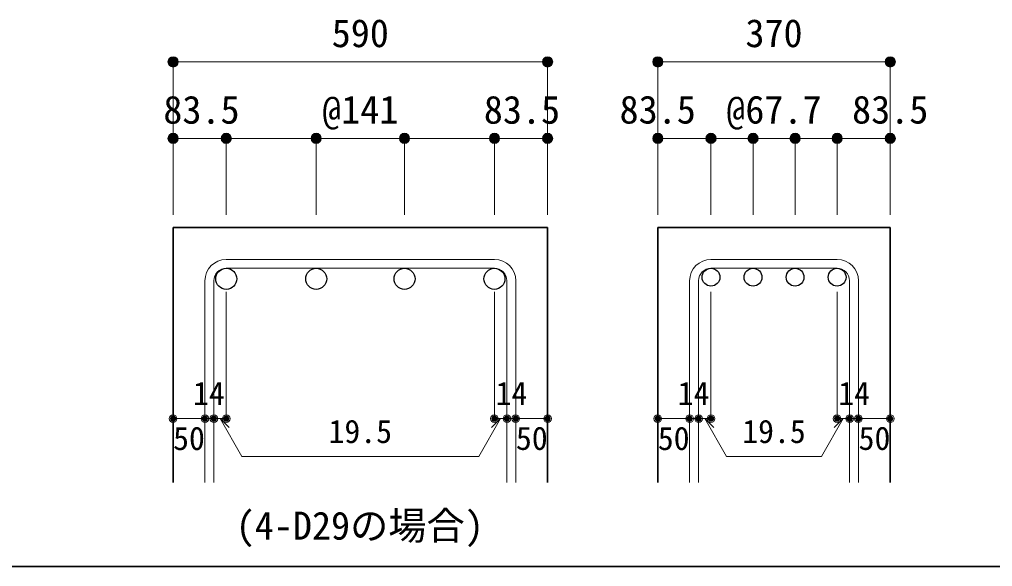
# Model space of a CAD drawing. Units: millimetres at full size, sheet at 1:20; details may follow other scales. Extents: x -3982 to 3969, y -2797 to 2801.
# Drawn here: x -706 to 821, y 2 to 861 of the extents above; entities that cross this region are included whole.
import ezdxf
from ezdxf.enums import TextEntityAlignment as Align

# ---------------------------------------------------------------- set-up
doc = ezdxf.new("R2010")
doc.units = ezdxf.units.MM
doc.header["$LTSCALE"] = 20
doc.header["$PDMODE"] = 32
doc.header["$PDSIZE"] = 12
for name, color, linetype, lineweight in [('6-1_躯体線', 2, 'Continuous', 35), ('6-5_梁主筋', 7, 'Continuous', 18), ('6-6_S.T.P.', 7, 'Continuous', 18), ('6-7_文字', 7, 'Continuous', 18), ('6-D_寸法', 4, 'Continuous', 9), ('F-0_枠', 6, 'Continuous', 40)]:
    doc.layers.add(name, color=color, linetype=linetype, lineweight=lineweight)
doc.styles.add('ＭＳ ゴシック', font='')
doc.styles.get('ＭＳ ゴシック').set_extended_font_data('MS Gothic')

msp = doc.modelspace()

# ---------------------------------------------------------------- linework, layer by layer
at = {"layer": '6-1_躯体線'}
for p, q in [((-465.17, 534.12), (-465.17, 134.12)), ((-465.17, 534.12), (122.83, 534.12)), ((122.83, 534.12), (122.83, 134.12)), ((295.79, 534.12), (295.79, 134.12)), ((295.79, 534.12), (660.79, 534.12)), ((660.79, 534.12), (660.79, 134.12))]:
    msp.add_line(p, q, dxfattribs=at)
at = {"layer": '6-5_梁主筋', "color": 3, "lineweight": 25}
for centre, radius in [((-381.67, 453.62), 16.5), ((-240.51, 453.62), 16.5), ((-101.84, 453.62), 16.5), ((39.33, 453.62), 16.5), ((379.29, 456.12), 14), ((445.29, 456.12), 14), ((511.29, 456.12), 14), ((577.29, 456.12), 14)]:
    msp.add_circle(centre, radius, dxfattribs=at)
at = {"layer": '6-6_S.T.P.'}
for p, q in [((39.33, 484.12), (-381.67, 484.12)), ((577.29, 484.12), (379.29, 484.12)), ((39.33, 470.12), (-381.67, 470.12)), ((577.29, 470.12), (379.29, 470.12)), ((-415.17, 450.62), (-415.17, 134.12)), ((-401.17, 450.62), (-401.17, 134.12)), ((58.83, 450.62), (58.83, 134.12)), ((72.83, 450.62), (72.83, 134.12)), ((345.79, 450.62), (345.79, 134.12)), ((359.79, 450.62), (359.79, 134.12)), ((596.79, 450.62), (596.79, 134.12)), ((610.79, 450.62), (610.79, 134.12))]:
    msp.add_line(p, q, dxfattribs=at)
for centre, radius, start, end in [((-381.67, 450.62), 33.5, 90, 180), ((39.33, 450.62), 33.5, 0, 90), ((379.29, 450.62), 33.5, 90, 180), ((577.29, 450.62), 33.5, 0, 90), ((-381.67, 450.62), 19.5, 90, 180), ((39.33, 450.62), 19.5, 0, 90), ((379.29, 450.62), 19.5, 90, 180), ((577.29, 450.62), 19.5, 0, 90)]:
    msp.add_arc(centre, radius, start, end, dxfattribs=at)
at = {"layer": '6-D_寸法'}
for p, q in [((-465.17, 794.12), (-465.17, 674.12)), ((-465.17, 794.12), (122.83, 794.12)), ((122.83, 794.12), (122.83, 674.12)), ((295.79, 794.12), (295.79, 674.12)), ((295.79, 794.12), (660.79, 794.12)), ((660.79, 794.12), (660.79, 674.12)), ((-465.17, 674.12), (-381.67, 674.12)), ((-465.17, 674.12), (-465.17, 554.12)), ((-381.67, 674.12), (-381.67, 554.12)), ((-381.67, 674.12), (-171.17, 674.12)), ((-240.51, 674.12), (-240.51, 554.12)), ((-171.17, 674.12), (122.83, 674.12)), ((-101.84, 674.12), (-101.84, 554.12)), ((39.33, 674.12), (39.33, 554.12)), ((122.83, 674.12), (122.83, 554.12)), ((295.79, 674.12), (379.29, 674.12)), ((295.79, 674.12), (295.79, 554.12)), ((379.29, 674.12), (379.29, 554.12)), ((379.29, 674.12), (478.29, 674.12)), ((445.29, 674.12), (445.29, 554.12)), ((478.29, 674.12), (660.79, 674.12)), ((511.29, 674.12), (511.29, 554.12)), ((577.29, 674.12), (577.29, 554.12)), ((660.79, 674.12), (660.79, 554.12)), ((-381.67, 234.12), (-381.67, 433.45)), ((39.33, 234.12), (39.33, 433.45)), ((379.29, 234.12), (379.29, 433.45)), ((577.29, 234.12), (577.29, 433.45)), ((-465.17, 234.12), (-415.17, 234.12)), ((-415.17, 234.12), (-381.67, 234.12)), ((-391.42, 234.12), (-377.28, 219.98)), ((-391.42, 234.12), (-357.2, 174.85)), ((49.08, 234.12), (14.85, 174.85)), ((49.08, 234.12), (34.93, 219.98)), ((39.33, 234.12), (122.83, 234.12)), ((58.83, 234.12), (72.83, 234.12)), ((295.79, 234.12), (345.79, 234.12)), ((345.79, 234.12), (379.29, 234.12)), ((369.54, 234.12), (383.68, 219.98)), ((369.54, 234.12), (403.76, 174.85)), ((587.04, 234.12), (552.82, 174.85)), ((587.04, 234.12), (572.9, 219.98)), ((577.29, 234.12), (660.79, 234.12)), ((596.79, 234.12), (610.79, 234.12)), ((-357.2, 174.85), (14.85, 174.85)), ((403.76, 174.85), (552.82, 174.85))]:
    msp.add_line(p, q, dxfattribs=at)
for centre, radius in [((-465.17, 794.12), 8), ((-465.17, 794.12), 7.2), ((-465.17, 794.12), 6.4), ((-465.17, 794.12), 5.6), ((-465.17, 794.12), 4.8), ((-465.17, 794.12), 4), ((-465.17, 794.12), 3.2), ((-465.17, 794.12), 2.4), ((-465.17, 794.12), 1.6), ((-465.17, 794.12), 0.8), ((122.83, 794.12), 8), ((122.83, 794.12), 7.2), ((122.83, 794.12), 6.4), ((122.83, 794.12), 5.6), ((122.83, 794.12), 4.8), ((122.83, 794.12), 4), ((122.83, 794.12), 3.2), ((122.83, 794.12), 2.4), ((122.83, 794.12), 1.6), ((122.83, 794.12), 0.8), ((295.79, 794.12), 8), ((295.79, 794.12), 7.2), ((295.79, 794.12), 6.4), ((295.79, 794.12), 5.6), ((295.79, 794.12), 4.8), ((295.79, 794.12), 4), ((295.79, 794.12), 3.2), ((295.79, 794.12), 2.4), ((295.79, 794.12), 1.6), ((295.79, 794.12), 0.8), ((660.79, 794.12), 8), ((660.79, 794.12), 7.2), ((660.79, 794.12), 6.4), ((660.79, 794.12), 5.6), ((660.79, 794.12), 4.8), ((660.79, 794.12), 4), ((660.79, 794.12), 3.2), ((660.79, 794.12), 2.4), ((660.79, 794.12), 1.6), ((660.79, 794.12), 0.8), ((-465.17, 674.12), 8), ((-465.17, 674.12), 7.2), ((-465.17, 674.12), 6.4), ((-465.17, 674.12), 5.6), ((-465.17, 674.12), 4.8), ((-465.17, 674.12), 4), ((-465.17, 674.12), 3.2), ((-465.17, 674.12), 2.4), ((-465.17, 674.12), 1.6), ((-465.17, 674.12), 0.8), ((-381.67, 674.12), 8), ((-381.67, 674.12), 7.2), ((-381.67, 674.12), 6.4), ((-381.67, 674.12), 5.6), ((-381.67, 674.12), 4.8), ((-381.67, 674.12), 4), ((-381.67, 674.12), 3.2), ((-381.67, 674.12), 2.4), ((-381.67, 674.12), 1.6), ((-381.67, 674.12), 0.8), ((-240.51, 674.12), 8), ((-240.51, 674.12), 7.2), ((-240.51, 674.12), 6.4), ((-240.51, 674.12), 5.6), ((-240.51, 674.12), 4.8), ((-240.51, 674.12), 4), ((-240.51, 674.12), 3.2), ((-240.51, 674.12), 2.4), ((-240.51, 674.12), 1.6), ((-240.51, 674.12), 0.8), ((-101.84, 674.12), 8), ((-101.84, 674.12), 7.2), ((-101.84, 674.12), 6.4), ((-101.84, 674.12), 5.6), ((-101.84, 674.12), 4.8), ((-101.84, 674.12), 4), ((-101.84, 674.12), 3.2), ((-101.84, 674.12), 2.4), ((-101.84, 674.12), 1.6), ((-101.84, 674.12), 0.8), ((39.33, 674.12), 8), ((39.33, 674.12), 7.2), ((39.33, 674.12), 6.4), ((39.33, 674.12), 5.6), ((39.33, 674.12), 4.8), ((39.33, 674.12), 4), ((39.33, 674.12), 3.2), ((39.33, 674.12), 2.4), ((39.33, 674.12), 1.6), ((39.33, 674.12), 0.8), ((122.83, 674.12), 8), ((122.83, 674.12), 7.2), ((122.83, 674.12), 6.4), ((122.83, 674.12), 5.6), ((122.83, 674.12), 4.8), ((122.83, 674.12), 4), ((122.83, 674.12), 3.2), ((122.83, 674.12), 2.4), ((122.83, 674.12), 1.6), ((122.83, 674.12), 0.8), ((295.79, 674.12), 8), ((295.79, 674.12), 7.2), ((295.79, 674.12), 6.4), ((295.79, 674.12), 5.6), ((295.79, 674.12), 4.8), ((295.79, 674.12), 4), ((295.79, 674.12), 3.2), ((295.79, 674.12), 2.4), ((295.79, 674.12), 1.6), ((295.79, 674.12), 0.8), ((379.29, 674.12), 8), ((379.29, 674.12), 7.2), ((379.29, 674.12), 6.4), ((379.29, 674.12), 5.6), ((379.29, 674.12), 4.8), ((379.29, 674.12), 4), ((379.29, 674.12), 3.2), ((379.29, 674.12), 2.4), ((379.29, 674.12), 1.6), ((379.29, 674.12), 0.8), ((445.29, 674.12), 8), ((445.29, 674.12), 7.2), ((445.29, 674.12), 6.4), ((445.29, 674.12), 5.6), ((445.29, 674.12), 4.8), ((445.29, 674.12), 4), ((445.29, 674.12), 3.2), ((445.29, 674.12), 2.4), ((445.29, 674.12), 1.6), ((445.29, 674.12), 0.8), ((511.29, 674.12), 8), ((511.29, 674.12), 7.2), ((511.29, 674.12), 6.4), ((511.29, 674.12), 5.6), ((511.29, 674.12), 4.8), ((511.29, 674.12), 4), ((511.29, 674.12), 3.2), ((511.29, 674.12), 2.4), ((511.29, 674.12), 1.6), ((511.29, 674.12), 0.8), ((577.29, 674.12), 8), ((577.29, 674.12), 7.2), ((577.29, 674.12), 6.4), ((577.29, 674.12), 5.6), ((577.29, 674.12), 4.8), ((577.29, 674.12), 4), ((577.29, 674.12), 3.2), ((577.29, 674.12), 2.4), ((577.29, 674.12), 1.6), ((577.29, 674.12), 0.8), ((660.79, 674.12), 8), ((660.79, 674.12), 7.2), ((660.79, 674.12), 6.4), ((660.79, 674.12), 5.6), ((660.79, 674.12), 4.8), ((660.79, 674.12), 4), ((660.79, 674.12), 3.2), ((660.79, 674.12), 2.4), ((660.79, 674.12), 1.6), ((660.79, 674.12), 0.8), ((-465.17, 234.12), 4), ((-465.17, 234.12), 3.6), ((-465.17, 234.12), 3.2), ((-465.17, 234.12), 2.8), ((-465.17, 234.12), 2.4), ((-465.17, 234.12), 2), ((-465.17, 234.12), 1.6), ((-465.17, 234.12), 1.2), ((-465.17, 234.12), 0.8), ((-465.17, 234.12), 0.4), ((-415.17, 234.12), 4), ((-415.17, 234.12), 3.6), ((-415.17, 234.12), 3.2), ((-415.17, 234.12), 2.8), ((-415.17, 234.12), 2.4), ((-415.17, 234.12), 2), ((-415.17, 234.12), 1.6), ((-415.17, 234.12), 1.2), ((-415.17, 234.12), 0.8), ((-415.17, 234.12), 0.4), ((-401.17, 234.12), 4), ((-401.17, 234.12), 3.6), ((-401.17, 234.12), 3.2), ((-401.17, 234.12), 2.8), ((-401.17, 234.12), 2.4), ((-401.17, 234.12), 2), ((-401.17, 234.12), 1.6), ((-401.17, 234.12), 1.2), ((-401.17, 234.12), 0.8), ((-401.17, 234.12), 0.4), ((-381.67, 234.12), 4), ((-381.67, 234.12), 3.6), ((-381.67, 234.12), 3.2), ((-381.67, 234.12), 2.8), ((-381.67, 234.12), 2.4), ((-381.67, 234.12), 2), ((-381.67, 234.12), 1.6), ((-381.67, 234.12), 1.2), ((-381.67, 234.12), 0.8), ((-381.67, 234.12), 0.4), ((39.33, 234.12), 4), ((39.33, 234.12), 3.6), ((39.33, 234.12), 3.2), ((39.33, 234.12), 2.8), ((39.33, 234.12), 2.4), ((39.33, 234.12), 2), ((39.33, 234.12), 1.6), ((39.33, 234.12), 1.2), ((39.33, 234.12), 0.8), ((39.33, 234.12), 0.4), ((58.83, 234.12), 4), ((58.83, 234.12), 3.6), ((58.83, 234.12), 3.2), ((58.83, 234.12), 2.8), ((58.83, 234.12), 2.4), ((58.83, 234.12), 2), ((58.83, 234.12), 1.6), ((58.83, 234.12), 1.2), ((58.83, 234.12), 0.8), ((58.83, 234.12), 0.4), ((72.83, 234.12), 4), ((72.83, 234.12), 3.6), ((72.83, 234.12), 3.2), ((72.83, 234.12), 2.8), ((72.83, 234.12), 2.4), ((72.83, 234.12), 2), ((72.83, 234.12), 1.6), ((72.83, 234.12), 1.2), ((72.83, 234.12), 0.8), ((72.83, 234.12), 0.4), ((122.83, 234.12), 4), ((122.83, 234.12), 3.6), ((122.83, 234.12), 3.2), ((122.83, 234.12), 2.8), ((122.83, 234.12), 2.4), ((122.83, 234.12), 2), ((122.83, 234.12), 1.6), ((122.83, 234.12), 1.2), ((122.83, 234.12), 0.8), ((122.83, 234.12), 0.4), ((295.79, 234.12), 4), ((295.79, 234.12), 3.6), ((295.79, 234.12), 3.2), ((295.79, 234.12), 2.8), ((295.79, 234.12), 2.4), ((295.79, 234.12), 2), ((295.79, 234.12), 1.6), ((295.79, 234.12), 1.2), ((295.79, 234.12), 0.8), ((295.79, 234.12), 0.4), ((345.79, 234.12), 4), ((345.79, 234.12), 3.6), ((345.79, 234.12), 3.2), ((345.79, 234.12), 2.8), ((345.79, 234.12), 2.4), ((345.79, 234.12), 2), ((345.79, 234.12), 1.6), ((345.79, 234.12), 1.2), ((345.79, 234.12), 0.8), ((345.79, 234.12), 0.4), ((359.79, 234.12), 4), ((359.79, 234.12), 3.6), ((359.79, 234.12), 3.2), ((359.79, 234.12), 2.8), ((359.79, 234.12), 2.4), ((359.79, 234.12), 2), ((359.79, 234.12), 1.6), ((359.79, 234.12), 1.2), ((359.79, 234.12), 0.8), ((359.79, 234.12), 0.4), ((379.29, 234.12), 4), ((379.29, 234.12), 3.6), ((379.29, 234.12), 3.2), ((379.29, 234.12), 2.8), ((379.29, 234.12), 2.4), ((379.29, 234.12), 2), ((379.29, 234.12), 1.6), ((379.29, 234.12), 1.2), ((379.29, 234.12), 0.8), ((379.29, 234.12), 0.4), ((577.29, 234.12), 4), ((577.29, 234.12), 3.6), ((577.29, 234.12), 3.2), ((577.29, 234.12), 2.8), ((577.29, 234.12), 2.4), ((577.29, 234.12), 2), ((577.29, 234.12), 1.6), ((577.29, 234.12), 1.2), ((577.29, 234.12), 0.8), ((577.29, 234.12), 0.4), ((596.79, 234.12), 4), ((596.79, 234.12), 3.6), ((596.79, 234.12), 3.2), ((596.79, 234.12), 2.8), ((596.79, 234.12), 2.4), ((596.79, 234.12), 2), ((596.79, 234.12), 1.6), ((596.79, 234.12), 1.2), ((596.79, 234.12), 0.8), ((596.79, 234.12), 0.4), ((610.79, 234.12), 4), ((610.79, 234.12), 3.6), ((610.79, 234.12), 3.2), ((610.79, 234.12), 2.8), ((610.79, 234.12), 2.4), ((610.79, 234.12), 2), ((610.79, 234.12), 1.6), ((610.79, 234.12), 1.2), ((610.79, 234.12), 0.8), ((610.79, 234.12), 0.4), ((660.79, 234.12), 4), ((660.79, 234.12), 3.6), ((660.79, 234.12), 3.2), ((660.79, 234.12), 2.8), ((660.79, 234.12), 2.4), ((660.79, 234.12), 2), ((660.79, 234.12), 1.6), ((660.79, 234.12), 1.2), ((660.79, 234.12), 0.8), ((660.79, 234.12), 0.4)]:
    msp.add_circle(centre, radius, dxfattribs=at)
at = {"layer": '6-D_寸法', "color": 7}
for p in [(-465.17, 794.12), (122.83, 794.12), (295.79, 794.12), (660.79, 794.12), (-465.17, 674.12), (-381.67, 674.12), (-240.51, 674.12), (-101.84, 674.12), (39.33, 674.12), (122.83, 674.12), (295.79, 674.12), (379.29, 674.12), (445.29, 674.12), (511.29, 674.12), (577.29, 674.12), (660.79, 674.12), (-465.17, 234.12), (-415.17, 234.12), (-401.17, 234.12), (-381.67, 234.12), (39.33, 234.12), (58.83, 234.12), (72.83, 234.12), (122.83, 234.12), (295.79, 234.12), (345.79, 234.12), (359.79, 234.12), (379.29, 234.12), (577.29, 234.12), (596.79, 234.12), (610.79, 234.12), (660.79, 234.12)]:
    msp.add_point(p, dxfattribs=at)
at = {"layer": 'F-0_枠', "color": 2, "lineweight": 35}
msp.add_line((2482.4, 1.97), (-3981.92, 1.97), dxfattribs=at)

# ---------------------------------------------------------------- texts
at = {"layer": '6-7_文字', "style": 'ＭＳ ゴシック'}
msp.add_text('(4-D29の場合)', height=43.99, dxfattribs=at).set_placement((-366.86, 30.97), align=Align.BOTTOM_LEFT)
at = {"layer": '6-D_寸法', "style": 'ＭＳ ゴシック'}
for s, height, p in [('590', 43.99, (-216.17, 804.12)), ('370', 43.99, (433.29, 804.12)), ('83.5', 43.99, (-480.48, 683.96)), ('@141', 43.99, (-231.17, 684.12)), ('83.5', 43.99, (22.68, 683.92)), ('83.5', 43.99, (235.79, 684.12)), ('@67.7', 43.99, (403.29, 684.12)), ('83.5', 43.99, (600.79, 684.12)), ('14', 36.66, (-433.93, 244.42)), ('14', 36.66, (41.06, 244.42)), ('14', 36.66, (327.04, 244.42)), ('14', 36.66, (579.03, 244.42)), ('19.5', 36.66, (-221.17, 184.85)), ('19.5', 36.66, (428.29, 184.85)), ('50', 36.66, (-465.15, 173.88)), ('50', 36.66, (73.06, 174.03)), ('50', 36.66, (295.81, 173.88)), ('50', 36.66, (611.03, 174.03))]:
    msp.add_text(s, height=height, dxfattribs=at).set_placement(p, align=Align.BOTTOM_LEFT)

doc.saveas('drawing.dxf')
